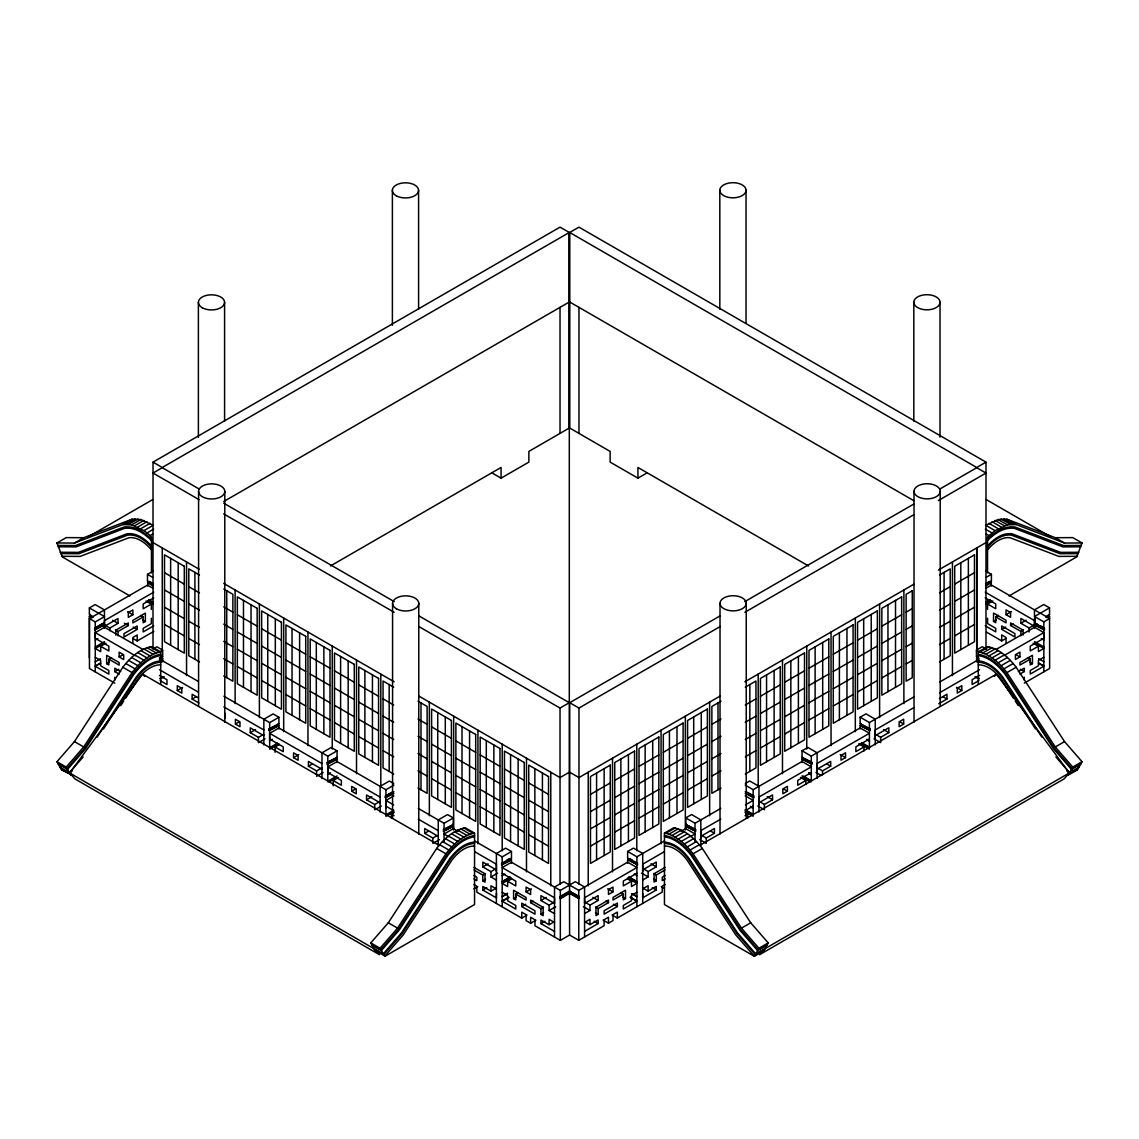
<?xml version="1.0" encoding="UTF-8"?>
<svg xmlns="http://www.w3.org/2000/svg" width="1139" height="1139" viewBox="0 0 1139 1139"><rect width="100%" height="100%" fill="white"/><g stroke="black" fill="none" stroke-linecap="round" stroke-linejoin="round"><path stroke-width="1.5" d="M985.99 649.073L985.99 462.135L578.968 227.145L569.699 232.484L569.699 428.022L610.134 451.414L610.134 462.107L637.925 478.152L637.925 467.46L808.576 565.983M95.263 671.882L95.263 632.643L104.532 627.29L143.001 649.501M104.389 628.144L104.432 620.641L153.68 592.209M337.059 762.603L337.059 759.129L327.22 764.141L327.22 762.475L337.059 757.463L337.059 750.829L327.804 756.182L278.927 727.978L269.672 733.331L269.63 740.777L272.278 739.254M393.88 785.155L385.936 789.74L337.059 761.55L327.804 766.889L327.761 774.349L330.41 772.812M385.893 807.907L385.936 800.461L393.88 795.876M642.667 871.677L642.709 864.174L664.251 851.73M700.798 838.105L700.841 830.602L720.845 819.055M758.93 804.547L758.973 797.044L811.295 766.832L802.027 761.493L753.164 789.683L745.219 785.098M817.062 770.989L817.104 763.486L869.427 733.274L860.173 727.921L811.295 756.125L802.027 750.772L802.027 757.407L811.879 762.418L811.879 764.084L802.027 759.072L802.027 762.546M875.208 737.417L875.25 729.914L913.72 707.703M496.39 897.689L496.433 893.432M1043.837 671.825L1043.837 632.586L1034.568 627.233L996.098 649.444M1009.054 595.953L1076.64 556.928L1082.05 542.961L1072.781 537.622L1055.284 537.708L1006.919 519.213L998.148 519.541L985.804 525.293L995.059 530.646L1007.417 524.894L1016.173 524.566L1064.552 543.061L1082.05 542.961M768.213 942.907L758.944 948.26L754.36 956.304L664.45 904.537L664.45 833.122L673.704 827.782C685.706 830.06 695.132 839.087 702.336 848.455L750.715 922.804L768.213 942.907L763.628 950.951L754.36 956.304L735.78 934.948L687.116 860.159A31.109 17.968 60 0 0 664.877 846.078L664.45 846.12M1082.05 761.72L1077.466 769.765L1067.371 774.776L1068.197 775.118L1072.781 767.074L1082.05 761.72L1064.552 741.603L1016.173 667.255C1008.969 657.901 999.544 648.874 987.541 646.582L978.287 651.935L978.287 684.34M120.734 705.625L123.624 701.183M125.546 698.221L138.047 678.958A31.109 17.968 -60 0 1 160.286 664.877L160.713 664.92M61.534 769.765L71.629 774.776L61.534 769.765L56.95 761.72L74.448 741.603L122.827 667.255C130.031 657.901 139.456 648.874 151.459 646.582L160.713 651.935L160.713 684.34M70.803 775.118L66.219 767.074L83.716 746.956L132.081 672.608C139.3 663.24 148.725 654.213 160.713 651.935M97.199 737.061L136.253 677.05C142.261 669.291 150.448 661.617 160.713 660.891M103.492 728.946L136.851 677.677C142.674 670.159 150.704 662.684 160.713 662.215M388.285 922.804L436.664 848.455C443.868 839.087 453.294 830.06 465.296 827.782L474.55 833.122L474.55 904.537L385.466 955.977L375.372 950.951L370.787 942.907L388.285 922.804L397.554 928.143L445.918 853.794C453.137 844.44 462.562 835.414 474.55 833.122M69.678 772.982L374.247 948.83L379.429 954.71L74.861 778.862L69.678 772.982L142.589 674.103L439.469 845.508M987.541 549.938L987.969 549.411A31.109 17.968 -60 0 1 1010.222 537.807L1058.871 556.402L1077.466 556.302M83.119 756.951L69.422 772.683L60.153 767.344M72.17 770.847L69.878 773.495L60.609 768.142M474.55 846.12L474.123 846.078A31.109 17.968 -60 0 0 451.884 860.159L403.22 934.948L384.64 956.304L380.056 948.26L397.554 928.143M994.347 676.452L996.411 674.103L1069.322 772.982L1064.139 778.862L759.571 954.71L764.753 948.83L1069.322 772.982M987.541 545.908C993.692 539.146 1002.32 532.525 1012.016 533.807L1060.58 552.372L1078.847 552.287M987.541 547.233C993.493 540.527 1001.907 533.906 1011.418 535.131L1060.025 553.711L1078.391 553.611M995.059 530.646L987.541 536.953L987.541 572.889M987.541 539.288C994.703 532.141 1004.441 525.478 1015.063 527.044L1063.484 545.553L1081.196 545.453M987.541 540.555C994.518 533.508 1004.043 526.859 1014.465 528.368L1062.915 546.891L1080.74 546.791M153.01 649.073L153.01 462.135L560.032 227.145L569.301 232.484L569.301 428.022L528.866 451.414L528.866 462.107L501.075 478.152L491.806 472.813M56.95 542.961L66.219 537.622L83.716 537.708L132.081 519.213L140.852 519.541L153.196 525.293L143.941 530.632L131.583 524.894L122.827 524.566L74.448 543.061L56.95 542.961L62.36 556.928L129.946 595.953M74.448 543.061L83.716 537.708M88.13 536.868L152.74 499.58M122.827 524.566L132.081 519.213M125.817 524.267L135.071 518.914M128.636 524.381L137.904 519.028M131.583 524.894L140.852 519.541M134.616 525.777L143.884 520.423M137.705 527.044L146.974 521.69M140.823 528.667L150.077 523.314M143.941 530.632L147.031 532.938L153.637 529.122M147.031 532.938L150.049 535.558L152.697 534.02M223.742 501.516L569.301 302.006M93.327 616.854L89.355 614.576L89.355 607.927L95.163 604.581L104.432 609.92L104.532 627.29M152.783 584.065L147.486 581.004L147.486 574.369L153.309 571.009M147.486 581.004L148.07 582.328L153.366 585.389M89.355 657.886L89.355 616.227L92.586 617.423M147.486 586.144L148.07 582.328M114.811 683.172L89.454 668.536L89.454 618.577L147.486 585.09L152.783 588.137M89.454 618.577L95.263 621.922L104.532 616.583L89.355 607.927M94.679 628.23L103.948 622.876L94.679 628.23L94.679 629.895L104.532 624.87M94.679 629.895L103.948 624.542L103.948 622.876M104.432 626.35L118.015 618.52L118.015 623.318L109.857 628.03L109.857 630.707M153.737 597.89L143.172 603.983L143.172 608.796L151.33 604.083L151.33 609.436M132.864 614.747L128.323 617.366L128.323 612.568L132.864 609.934L132.864 614.747L127.568 611.686M95.22 640.09L97.869 638.566M115.366 629.967L118.015 631.49L128.323 625.539L128.323 622.962L115.822 630.18L115.822 635.192M143.172 616.954L132.864 622.919L132.864 620.342L145.365 613.124L145.365 621.481L143.172 622.748L143.172 616.954L140.538 615.43M95.22 647.037L104.489 641.698M104.532 643.165L95.263 648.518L100.688 651.636L100.688 646.297L105.984 643.236M137.207 629.397L123.98 637.043L123.98 633.64L137.207 626.009L137.207 629.397L133.235 627.105M153.737 625.824L143.172 631.917L143.172 628.344L151.33 623.631L151.33 618.235M95.22 661.802L100.517 658.741M133.235 638.666L137.207 640.958L153.85 631.348M95.263 666.101L100.559 663.055M100.559 663.24L95.263 666.287L108.846 674.131L108.846 670.544L100.688 665.845L100.688 660.449L95.263 657.317M108.846 659.168L119.154 665.119L119.154 662.556L106.653 655.338L106.653 663.695L108.846 664.962L108.846 659.168L111.494 657.644M106.653 663.695L109.301 662.172M119.154 656.961L123.695 659.581L123.695 654.768L119.154 652.149L119.154 656.961L123.126 654.669M154.206 648.319L156.855 646.781L162.663 650.141L162.663 656.776L160.015 658.314M120.691 671.611L114.811 668.209L114.811 671.611L118.783 669.319M158.691 652.433L162.663 650.141M159.432 657.972L162.663 656.776M159.432 659.638L162.663 658.442L162.663 661.916M160.015 659.965L162.663 658.442M160.015 662.385L162.663 660.862L198.058 681.293M330.424 565.983L501.075 467.46L501.075 478.152M160.015 678.26L162.663 676.723M160.143 679.086L164.116 676.794M177.285 690.519L181.827 693.138L181.827 688.34L177.285 685.721L177.285 690.519L182.582 687.458M198.186 697.78L192.149 694.292L192.149 699.09L196.122 696.797M637.925 478.152L647.194 472.813M235.417 724.077L239.973 726.71L239.973 721.898L235.417 719.279L235.417 724.077L239.389 721.784M263.849 735.694L250.281 727.849L250.281 732.662L255.577 729.601M223.87 696.2L269.672 722.61L278.927 717.271L278.927 723.906L269.089 728.917L269.089 730.583L278.927 725.571L278.927 729.031M269.089 728.917L278.927 723.906M269.089 730.583L278.927 725.571M250.281 732.662L258.439 737.374L263.735 734.313M259.763 741.959L265.06 738.898M269.63 747.725L277.56 743.141M269.672 749.206L278.927 743.852M275.083 752.324L275.083 746.985L279.055 744.692M293.549 757.649L298.105 760.268L298.105 755.47L293.549 752.836L293.549 757.649L298.845 754.588M321.981 769.252L308.413 761.421L308.413 766.22L312.385 763.927M327.22 762.475L337.059 757.463M327.22 764.141L337.059 759.129M308.413 766.22L316.571 770.932L321.867 767.871M316.571 776.285L323.191 772.456M327.761 781.297L337.016 775.944M329.128 781.995L337.059 777.41M333.214 785.896L333.214 780.542L338.511 777.481M351.695 791.206L356.236 793.826L356.236 789.028L351.695 786.408L351.695 791.206L355.653 788.914M380.127 802.824L366.544 794.979L366.544 799.792L371.841 796.731M393.88 793.456L385.352 797.699L385.352 796.047L391.973 792.217M385.352 796.047L393.88 791.79M385.352 797.699L393.297 793.114M366.544 799.792L374.703 804.49L379.999 801.443M376.027 809.074L381.323 806.028M418.725 626.478L560.032 708.059L569.301 702.706L569.301 232.484L162.265 467.488L153.01 462.135M985.99 462.135L976.735 467.488L569.699 232.484M569.699 885.815L569.699 702.706L720.218 615.8M744.792 601.62L913.763 504.079M939.874 489.001L976.735 467.716L985.99 473.055L938.379 500.548M385.893 814.855L393.838 810.27M385.936 816.321L393.88 811.737M391.346 818.115L391.346 814.1L393.994 812.577M569.699 702.706L578.968 708.059L720.275 626.478M744.849 612.284L913.805 514.743M438.259 836.382L424.676 828.537L424.676 833.349L428.648 831.057M418.284 808.434L444.068 823.298L453.336 817.959L453.336 824.593L443.484 829.605L443.484 831.271L453.336 826.259L453.336 829.733M443.484 829.605L453.336 824.593M443.484 831.271L453.336 826.259M424.676 833.349L432.834 838.062L436.807 835.77M432.834 843.401L439.455 839.585M569.301 772.242L560.032 777.581L418.711 695.986M720.289 695.986L578.968 777.581L569.699 772.242M744.849 681.805L913.777 584.279M938.337 570.098L985.99 542.591M721.015 701.183L711.875 706.451L711.875 793.342L721.015 788.06M745.305 687.159L755.954 681.008L755.954 767.885L745.305 774.036M939.547 575.01L950.211 568.859L950.211 655.737L939.547 661.887M590.472 794.396L610.262 782.963M614.747 780.386L634.551 768.953M639.022 766.362L658.826 754.929M663.311 752.338L683.115 740.905M687.586 738.328L707.39 726.896M711.875 724.304L721.015 719.022M745.305 704.998L755.954 698.848M760.439 696.271L780.243 684.838M784.714 682.247L804.518 670.814M809.003 668.223L828.793 656.79M833.278 654.213L853.083 642.78M857.567 640.189L877.357 628.756M881.842 626.165L901.647 614.747M906.131 612.156L912.254 608.625M939.547 592.85L950.211 586.699M954.696 584.108L974.486 572.689M496.39 869.94L482.808 862.109L482.808 866.907L488.104 863.86M474.878 841.109L502.199 856.87L511.468 851.516L511.468 858.151L501.616 863.177L501.616 864.828L511.468 859.817L511.468 863.291M986.118 577.373L991.414 574.312L991.414 580.947L986.118 584.008M590.472 811.651L610.262 800.219M614.747 797.642L634.551 786.209M639.022 783.618L658.826 772.185M663.311 769.594L683.115 758.175M687.586 755.584L707.39 744.151M711.875 741.56L721.015 736.278M745.305 722.268L755.954 716.118M760.439 713.527L780.243 702.094M784.714 699.503L804.518 688.07M809.003 685.493L828.793 674.06M833.278 671.469L853.083 660.036M857.567 657.445L877.357 646.012M881.842 643.435L901.647 632.003M906.131 629.411L912.254 625.881M939.547 610.12L950.211 603.955M954.696 601.378L974.486 589.945M985.534 583.666L989.506 581.374M506.912 860.116L509.56 858.592M473.966 869.982L482.808 875.079L485.456 873.556M501.616 864.828L511.468 859.817M985.534 585.332L990.83 582.271L991.414 586.087M482.808 866.907L490.966 871.62L496.262 868.559M986.118 585.66L991.414 582.613M986.118 588.08L991.414 585.033L1040.277 613.223M482.808 875.079L482.808 880.86L485.456 879.336M490.966 871.62L490.966 876.973L497.586 873.143M473.824 888.918L477.796 886.626M502.199 875.578L504.848 874.04M496.262 888.107L490.966 891.168L482.808 886.455L482.808 890.043L486.78 887.751M590.472 828.921L610.262 817.489M614.747 814.898L634.551 803.465M639.022 800.874L658.826 789.441M663.311 786.864L683.115 775.431M687.586 772.84L707.39 761.407M711.875 758.816L721.015 753.548M745.305 739.524L755.954 733.374M760.439 730.782L780.243 719.35M784.714 716.773L804.518 705.34M809.003 702.749L828.793 691.316M833.278 688.725L853.083 677.292M857.567 674.715L877.357 663.282M881.842 660.691L901.647 649.258M906.131 646.667L912.254 643.136M939.547 627.375L950.211 621.225M954.696 618.634L974.486 607.201M502.199 881.501L510.144 876.916M986.118 601.99L990.09 599.698M986.118 602.503L990.09 600.21M502.199 882.013L510.144 877.429M511.468 878.112L502.199 883.451L507.624 886.583L507.624 881.23L511.582 878.938M986.118 603.955L991.414 600.894M987.57 609.379L987.57 604.026L992.852 600.965M502.199 896.251L507.496 893.204M502.199 896.763L507.496 893.716M590.472 846.177L610.262 834.745M614.747 832.153L634.551 820.721M639.022 818.144L658.826 806.711M663.311 804.12L683.115 792.687M687.586 790.096L707.39 778.663M711.875 776.086L721.015 770.804M745.305 756.78L755.954 750.629M760.439 748.038L780.243 736.606M784.714 734.029L804.518 722.596M809.003 720.005L828.793 708.572M833.278 705.981L853.083 694.562M857.567 691.971L877.357 680.538M881.842 677.947L901.647 666.514M906.131 663.937L912.254 660.392M939.547 644.631L950.211 638.481M954.696 635.889L974.486 624.457M502.199 901.049L508.82 897.233M508.82 897.418L502.199 901.234L515.782 909.064L515.782 905.491L507.624 900.778L507.624 895.382L502.199 892.25M995.728 616.897L1006.036 622.862L1006.036 620.285L993.535 613.067L993.535 621.424L995.728 622.691L995.728 616.897L998.376 615.373M515.782 894.115L526.09 900.066L526.09 897.489L513.589 890.271L513.589 898.628L515.782 899.895L515.782 894.115L518.416 892.577M993.535 621.424L996.184 619.901M513.589 898.628L516.238 897.105M526.09 891.894L530.632 894.514L530.632 889.716L526.09 887.096L526.09 891.894L531.386 888.847M1006.036 614.69L1010.578 617.31L1010.578 612.511L1006.036 609.878L1006.036 614.69L1011.332 611.629M1001.694 629.34L1014.92 636.986L1014.92 633.583L1001.694 625.952L1001.694 629.34L1005.666 627.048M521.747 906.559L534.974 914.19L534.974 910.787L521.747 903.156L521.747 906.559L525.72 904.266M530.632 902.686L540.94 908.637L540.94 914.432L543.132 915.685L543.132 907.327L530.632 900.109L530.632 902.686L533.28 901.163M1023.078 635.135L1023.078 630.123L1010.578 622.905L1010.578 625.482L1013.226 623.958M1035.052 618.505L1034.468 626.293L1020.9 618.463L1020.9 623.261L1026.182 620.214M584.578 936.984L584.578 897.731L636.9 867.534L627.632 862.18L578.769 890.371L563.791 881.728L554.522 887.067L554.522 903.512L540.94 895.667L540.94 900.479L546.236 897.418M569.5 893.318L569.6 935.048L560.331 940.387L560.331 890.427L575.309 881.671L584.578 887.025L584.578 903.455L598.146 895.61L598.146 900.422L589.988 905.135L584.706 902.074M627.632 863.234L627.632 859.76L637.484 864.772L637.484 863.12L627.632 858.108L627.632 851.459L633.441 848.114L642.709 853.453L642.709 903.412M685.763 829.676L685.763 826.202L695.616 831.214L695.616 829.548L685.763 824.536L685.763 817.902L691.587 814.542L700.841 819.895L700.841 845.551M745.347 783.504L749.718 780.984L758.973 786.323L758.973 811.979M802.027 750.772L807.85 747.412L817.104 752.765L817.104 778.421M860.173 728.974L860.173 725.515L870.011 730.526L870.011 728.86L860.173 723.849L860.173 717.214L865.982 713.854L875.25 719.207L875.25 744.863M979.084 658.257L976.436 656.719L976.436 650.084L982.245 646.724L986.217 649.016M1045.574 616.811L1049.546 614.519L1049.546 607.87L1034.568 616.526L1034.568 623.161L1044.406 628.173L1044.406 629.839L1034.568 624.827L1034.568 627.233M664.45 833.122L665.845 833.335L675.114 827.996M978.287 651.935L979.682 652.149L988.951 646.795M986.502 632.131L1001.694 640.901L1005.666 638.609M473.952 884.547L476.842 886.213L476.842 892.179L521.747 918.119L527.044 915.058M559.747 896.735L569.016 891.381L579.338 896.678L578.769 898.671L569.016 893.047L559.747 898.386M560.331 897.062L570.084 891.324L579.338 896.678M627.632 858.108L628.215 859.418L637.484 864.772M665.845 833.335L668.878 834.232L678.132 828.879M685.763 824.536L695.616 829.548M802.027 757.407L811.879 762.418M860.173 723.849L870.011 728.86M979.682 652.149L982.715 653.031L991.969 647.692M1034.568 623.161L1037.8 624.357M1010.578 625.482L1020.9 631.433L1023.548 629.91M540.94 908.637L543.588 907.114M1046.314 617.366L1049.546 616.171L1049.645 668.479L1024.288 683.115M540.94 900.479L549.098 905.178L554.394 902.131M560.331 898.728L570.084 892.99L570.084 891.324M685.763 826.202L695.616 831.214M802.027 759.072L811.879 764.084M860.173 725.515L870.011 730.526M976.436 661.859L977.02 656.391M1020.9 623.261L1029.058 627.973L1034.34 624.927M1034.568 624.827L1044.406 629.839M1046.898 617.694L1049.546 616.171M668.878 834.232L671.967 835.499L681.222 830.146M982.715 653.031L985.804 654.299L995.059 648.959M627.632 851.459L636.9 856.813L664.222 841.052M681.15 831.285L685.763 828.623L695.032 833.962L690.419 836.624M685.763 817.902L695.032 823.255L720.816 808.377M860.173 717.214L869.427 722.553L913.677 697.025M939.504 682.119L976.436 660.805L979.084 662.328M1049.546 607.87L1043.737 604.524L1034.468 609.863L1034.468 616.498L1043.837 621.866L1049.645 618.52L1040.377 613.166M540.94 914.432L543.588 912.894M671.967 835.499L675.085 837.122L684.34 831.769M985.804 654.299L988.923 655.922L998.177 650.583M549.098 905.178L549.098 910.531L555.718 906.715M521.747 918.119L521.747 912.154L526.09 914.66L526.09 920.625L530.632 923.245L535.928 920.184M675.085 837.122L678.203 839.087L687.458 833.748M988.923 655.922L992.026 657.901L1001.295 652.547M745.219 791.733L753.747 795.99L753.747 797.642L745.219 793.399M678.203 839.087L681.279 841.394L690.547 836.04M992.026 657.901L995.116 660.207L1004.384 654.854M745.476 804.846L753.164 800.404L745.219 795.819M939.533 692.797L979.54 669.704M1003.815 655.68L1043.837 632.586M554.394 921.679L549.098 924.726L540.94 920.027L540.94 923.601L544.912 921.309M681.279 841.394L684.311 843.999L693.58 838.66M995.116 660.207L998.148 662.813L1007.417 657.459M636.9 873.243L623.318 881.088L623.318 885.886L631.476 881.173L631.476 886.526L636.9 883.394L627.632 878.055M642.709 869.883L656.278 862.052L656.278 866.85L648.134 871.563L642.837 868.516M700.841 836.325L714.424 828.494L714.424 833.292L706.265 838.005L702.293 835.713M745.618 810.47L753.164 806.113M758.973 802.767L772.555 794.922L772.555 799.735L764.397 804.433L759.101 801.386M811.295 772.555L797.727 780.386L797.727 785.198L805.885 780.486L805.885 784.5M817.104 769.195L830.687 761.365L830.687 766.163L822.529 770.875L818.557 768.583M869.427 738.997L855.859 746.828L855.859 751.64L864.017 746.928L864.017 750.943M875.25 735.637L888.819 727.793L888.819 732.605L880.661 737.317L875.364 734.256M939.404 698.591L946.95 694.235L946.95 699.047L938.792 703.745M979.668 675.356L972.122 679.698L972.122 684.511L978.914 680.581M684.311 843.999L687.258 846.903L696.527 841.55M998.148 662.813L1001.096 665.703L1010.364 660.364M613.01 891.837L608.468 894.457L608.468 889.659L613.01 887.039L613.01 891.837L607.713 888.79M745.034 815.624L747.754 814.043L747.754 818.058M787.405 791.149L782.863 793.769L782.863 788.971L787.405 786.351L787.405 791.149L783.433 788.857M845.537 757.592L840.995 760.211L840.995 755.413L845.537 752.779L845.537 757.592L840.255 754.531M903.668 724.02L899.127 726.654L899.127 721.841L903.668 719.222L903.668 724.02L899.71 721.727M961.814 690.462L957.258 693.082L957.258 688.283L961.814 685.664L961.814 690.462L956.518 687.401M1019.946 656.904L1015.404 659.524L1015.404 654.711L1019.946 652.092L1019.946 656.904L1015.974 654.612M1034.568 643.108L1043.837 648.461L1038.412 651.579L1038.412 646.24L1030.254 650.938L1030.254 646.14L1043.837 638.31L1043.837 630.166M687.258 846.903L690.092 850.05L699.346 844.697M1001.096 665.703L1003.929 668.849L1013.183 663.51M699.531 845.508L996.411 674.103M584.578 913.606L589.988 910.474L589.988 905.135M642.709 880.034L648.134 876.916L648.134 871.563M665.204 867.292L654.099 873.713L654.099 882.07L656.278 880.803L656.278 875.023L665.119 869.925M598.146 908.595L608.468 902.629L608.468 900.052L595.968 907.27L595.968 915.628L598.146 914.375L598.146 908.595L595.498 907.057M623.318 894.058L613.01 900.009L613.01 897.432L625.51 890.214L625.51 898.571L623.318 899.838L623.318 894.058L620.67 892.52M690.092 850.05L693.082 853.794L702.336 848.455M1003.929 668.849L1006.919 672.608L1016.173 667.255M1030.254 659.111L1019.946 665.062L1019.946 662.499L1032.447 655.281L1032.447 663.638L1030.254 664.905L1030.254 659.111L1027.606 657.587M665.19 875.478L662.257 877.172L662.257 880.575L665.19 878.867M1018.408 671.554L1024.288 668.152L1024.288 671.554L1019.875 674.103M584.578 922.405L589.988 919.273L589.988 924.669L584.706 921.622M636.9 892.193L631.476 895.325L631.476 900.721L623.318 905.434L623.318 909.007L636.9 901.177L630.28 897.361M642.709 888.847L648.134 885.715L648.134 891.111L642.837 888.05M1043.837 657.26L1038.412 660.392L1038.412 665.788L1030.254 670.487L1030.254 674.074L1043.837 666.23L1038.54 663.183M617.352 906.502L604.126 914.133L604.126 910.73L617.352 903.099L617.352 906.502L613.38 904.209M589.988 924.669L598.146 919.97L598.146 923.544L584.578 931.389M648.134 891.111L656.278 886.398L656.278 889.986L642.709 897.817M665.148 884.49L662.257 886.156L662.257 892.122L617.352 918.062L612.056 915.001M569.5 934.991L578.769 940.33L604.126 925.694L604.126 919.728L608.468 917.222L608.468 923.188L613.01 920.568L613.01 914.603L617.352 912.097L617.352 918.062M693.082 853.794L741.446 928.143L750.715 922.804M1006.919 672.608L1055.284 746.956L1064.552 741.603M767.359 944.416L758.09 949.769L740.393 929.41L691.957 854.99C685.08 846.021 675.982 837.436 664.45 835.457M1081.196 763.23L1071.927 768.569L1054.23 748.223L1005.794 673.79C998.917 664.834 989.819 656.235 978.287 654.27M766.903 945.228L757.634 950.567L739.823 930.093L691.373 855.617C684.653 846.889 675.726 838.503 664.45 836.724M1080.74 764.027L1071.472 769.38L1053.66 748.907L1005.21 674.43C998.49 665.689 989.563 657.317 978.287 655.537M765.009 948.531L755.741 953.884L737.488 932.898L688.91 858.236C682.902 850.491 674.715 842.803 664.45 842.091M1078.847 767.344L1069.578 772.683L1055.881 756.951M764.554 949.342L755.285 954.681L736.919 933.567L688.326 858.877C682.489 851.36 674.459 843.871 664.45 843.401M1078.391 768.142L1069.122 773.495L1066.83 770.847M753.534 955.977L758.83 952.916M1068.197 775.118L1077.466 769.765M375.372 950.951L376.197 950.624M160.713 654.27C149.181 656.235 140.083 664.834 133.206 673.79L84.77 748.223L67.073 768.569L57.804 763.23M160.713 655.537C149.437 657.317 140.51 665.689 133.79 674.43L85.34 748.907L67.528 769.38L58.26 764.027M474.55 835.457C463.018 837.436 453.92 846.021 447.043 854.99L398.607 929.41L380.91 949.769L371.641 944.416M474.55 836.724C463.274 838.503 454.347 846.889 447.627 855.617L399.177 930.093L381.366 950.567L372.097 945.228M978.287 664.92L978.714 664.877A31.109 17.968 60 0 1 1000.953 678.958L1013.454 698.221M474.55 842.091C464.285 842.803 456.098 850.491 450.09 858.236L401.512 932.898L383.259 953.884L373.991 948.531M474.55 843.401C464.541 843.871 456.511 851.36 450.674 858.877L402.081 933.567L383.715 954.681L374.446 949.342M57.804 545.453L75.516 545.553L123.937 527.044C134.559 525.478 144.297 532.141 151.459 539.288M58.26 546.791L76.085 546.891L124.535 528.368C134.957 526.859 144.482 533.508 151.459 540.555M60.153 552.287L78.42 552.372L126.984 533.807C136.68 532.525 145.308 539.146 151.459 545.908M60.609 553.611L78.975 553.711L127.582 535.131C137.093 533.906 145.507 540.527 151.459 547.233M61.534 556.302L80.129 556.402L128.778 537.807A31.109 17.968 60 0 1 151.031 549.411L151.459 549.938M978.287 660.891C988.552 661.617 996.739 669.291 1002.747 677.05L1041.801 737.061M978.287 662.215C988.296 662.684 996.326 670.159 1002.149 677.677L1035.508 728.946M762.803 950.624L763.628 950.951M1055.284 537.708L1064.552 543.061M986.26 499.58L1050.87 536.868M1006.919 519.213L1016.173 524.566M1003.929 518.914L1013.183 524.267M1001.096 519.028L1010.364 524.381M998.148 519.541L1007.417 524.894M995.116 520.423L1004.384 525.777M992.026 521.69L1001.295 527.044M988.923 523.314L998.177 528.667M985.363 529.122L991.969 532.938M986.303 534.02L988.951 535.558M569.699 302.006L913.72 500.633M985.605 570.952L991.414 574.312M991.414 580.947L990.83 582.271M1049.546 614.519L1048.962 615.843M985.221 592.152L1034.468 620.584L1034.511 628.087M1040.448 625.881L1044.406 628.173M985.164 597.833L995.728 603.926L995.728 608.739L987.57 604.026M1041.231 638.509L1043.879 640.033M1034.611 641.641L1043.879 646.98M1033.116 643.179L1038.412 646.24M985.164 625.767L995.728 631.86L995.728 628.287L987.57 623.574L987.57 618.178M1038.583 658.684L1043.879 661.745M1038.54 662.998L1043.837 666.044M1029.798 662.115L1032.447 663.638M1020.316 669.262L1024.288 671.554M976.436 650.084L980.408 652.376M976.436 658.385L979.084 659.908M976.436 676.666L979.084 678.203M974.984 676.737L978.956 679.029M942.978 696.755L946.95 699.047M883.522 729.544L888.819 732.605M874.04 738.841L879.336 741.902M866.779 739.225L869.427 740.749M866.779 739.738L869.427 741.261M861.497 742.6L869.427 747.184M861.497 743.112L869.427 747.697M860.173 743.795L869.427 749.149M858.721 743.867L864.017 746.928M826.715 763.87L830.687 766.163M815.908 772.399L821.205 775.46M808.647 772.783L811.295 774.321M808.647 773.296L811.295 774.819M803.351 776.172L811.295 780.756M802.027 775.915L811.295 781.269M802.027 777.368L809.971 781.938M800.589 777.424L805.885 780.486M767.259 796.674L772.555 799.735M747.127 792.174L753.747 795.99M745.803 793.057L753.747 797.642M757.777 805.971L763.073 809.017M750.516 806.355L753.164 807.878M750.516 806.868L753.164 808.391M199.126 489.001L162.265 467.716L153.01 473.055L199.083 499.665M223.714 503.182L394.208 601.62M418.782 615.8L569.301 702.706L569.301 885.815M745.219 809.729L753.164 814.314M745.219 810.242L753.164 814.826M745.219 811.694L753.164 816.264M745.105 812.52L747.754 814.043M223.657 513.86L394.151 612.284M710.451 831L714.424 833.292M699.645 839.528L706.265 843.344M153.01 542.591L199.126 569.215M223.7 583.396L394.151 681.805M199.453 575.01L188.789 568.859L188.789 655.737L199.453 661.887M223.728 589.02L232.869 594.302L232.869 681.193L223.728 675.911M393.695 687.159L383.046 681.008L383.046 767.885L393.695 774.036M417.985 701.183L427.125 706.451L427.125 793.342L417.985 788.06M164.514 572.689L184.304 584.122M188.789 586.699L199.453 592.85M223.728 606.873L232.869 612.156M237.353 614.747L257.158 626.165M261.643 628.756L281.433 640.189M285.917 642.78L305.722 654.213M310.192 656.79L329.997 668.223M334.482 670.814L354.286 682.247M358.757 684.838L378.561 696.271M383.046 698.848L393.695 704.998M417.985 719.022L427.125 724.304M431.61 726.896L451.414 738.328M455.885 740.905L475.689 752.338M480.174 754.929L499.978 766.362M504.449 768.953L524.253 780.386M528.738 782.963L548.528 794.396M650.995 863.803L656.278 866.85M147.486 574.369L152.783 577.43M164.514 589.945L184.304 601.378M188.789 603.955L199.453 610.12M223.728 624.129L232.869 629.411M237.353 632.003L257.158 643.435M261.643 646.012L281.433 657.445M285.917 660.036L305.722 671.469M310.192 674.06L329.997 685.493M334.482 688.07L354.286 699.503M358.757 702.094L378.561 713.527M383.046 716.118L393.695 722.268M417.985 736.278L427.125 741.56M431.61 744.151L451.414 755.584M455.885 758.175L475.689 769.594M480.174 772.185L499.978 783.618M504.449 786.209L524.253 797.642M528.738 800.219L548.528 811.651M629.54 858.535L632.188 860.059M149.394 581.431L153.366 583.723M653.644 873.499L656.278 875.023M147.486 582.67L152.783 585.717M653.644 879.28L656.278 880.803M641.513 873.1L648.134 876.916M661.303 886.569L663.952 888.093M634.252 873.983L636.9 875.521M652.32 887.694L656.278 889.986M164.514 607.201L184.304 618.634M188.789 621.225L199.453 627.375M223.728 641.385L232.869 646.667M237.353 649.258L257.158 660.691M261.643 663.282L281.433 674.715M285.917 677.292L305.722 688.725M310.207 691.316L329.997 702.749M334.482 705.34L354.286 716.758M358.757 719.35L378.561 730.782M383.046 733.374L393.695 739.524M417.985 753.548L427.125 758.816M431.61 761.407L451.414 772.84M455.885 775.431L475.689 786.864M480.174 789.441L499.978 800.874M504.449 803.465L524.253 814.898M528.738 817.489L548.528 828.921M148.81 599.755L152.783 602.047M628.956 876.859L636.9 881.444M628.956 877.372L636.9 881.956M148.81 600.267L152.783 602.559M147.486 600.951L152.783 604.012M146.048 601.022L151.33 604.083M627.504 878.881L631.476 881.173M632.928 893.901L636.9 896.194M631.604 893.659L636.9 896.706M164.514 624.457L184.304 635.889M188.789 638.481L199.453 644.631M223.728 658.655L232.869 663.937M237.353 666.514L257.158 677.947M261.643 680.538L281.433 691.971M285.917 694.562L305.722 705.981M310.207 708.572L329.997 720.005M334.482 722.596L354.286 734.029M358.757 736.606L378.561 748.038M383.046 750.629L393.695 756.78M417.985 770.804L427.125 776.086M431.61 778.663L451.414 790.096M455.885 792.687L475.689 804.12M480.174 806.711L499.978 818.144M504.449 820.721L524.253 832.153M528.738 834.745L548.528 846.177M630.28 897.176L636.9 900.992M622.862 897.048L625.51 898.571M142.717 619.958L145.365 621.481M124.35 623.247L128.323 625.539M605.82 901.106L608.468 902.629M592.864 897.361L598.146 900.422M112.718 620.271L118.015 623.318M278.927 717.271L273.118 713.911L263.849 719.264L263.849 744.92M337.059 750.829L331.25 747.469L321.981 752.822L321.981 778.478M393.738 783.561L389.381 781.041L380.127 786.38L380.127 812.036M453.336 817.959L447.513 814.599L438.259 819.952L438.259 845.608M511.468 851.516L505.645 848.156L496.39 853.51L496.39 903.469M150.049 646.795L159.318 652.149M463.886 827.996L473.155 833.335M147.031 647.692L156.285 653.031M460.868 828.879L470.122 834.232M511.468 858.151L510.884 859.475M570.084 892.99L579.338 898.329M89.355 616.227L92.003 617.751M103.948 624.542L109.857 628.03M143.941 648.959L153.196 654.299M457.778 830.146L467.033 835.485M457.949 831.342L453.336 828.679L444.068 834.019L448.681 836.681M560.331 890.427L511.468 862.237L502.199 867.591L554.522 897.788L554.522 937.027M595.498 912.837L598.146 914.375M140.823 650.583L150.077 655.922M454.66 831.769L463.915 837.122M583.382 906.658L589.988 910.474M603.172 920.127L608.468 923.188M137.705 652.547L146.974 657.901M451.542 833.748L460.797 839.087M134.616 654.854L143.884 660.207M448.453 836.04L457.721 841.394M95.263 632.643L135.27 655.737M159.56 669.76L198.029 691.971M223.842 706.878L263.849 729.971M269.672 733.331L321.981 763.543M327.804 766.889L380.127 797.101M385.936 800.461L393.624 804.903M418.255 819.112L438.259 830.658M474.849 851.787L496.39 864.23L496.433 871.734M594.188 921.252L598.146 923.544M131.583 657.459L140.852 662.813M445.42 838.66L454.689 843.999M159.432 675.399L166.977 679.755L166.977 684.567L160.172 680.638M269.672 739.054L283.241 746.885L283.241 751.697L275.083 746.985M327.804 772.612L341.373 780.443L341.373 785.255L333.214 780.542M385.936 806.17L393.482 810.527M502.199 873.3L515.782 881.13L515.782 885.943L507.624 881.23M128.636 660.364L137.904 665.703M442.473 841.55L451.742 846.903M100.688 646.297L108.846 650.995L108.846 646.197L95.263 638.353L95.263 630.223M192.149 699.09L198.941 703.019M391.346 814.1L394.066 815.681M125.817 663.51L135.071 668.849M439.654 844.697L448.908 850.05M490.966 876.973L496.39 880.091M549.098 910.531L554.522 913.663M473.895 867.349L485 873.77L485 882.127L482.808 880.86M122.827 667.255L132.081 672.608M436.664 848.455L445.918 853.794M473.895 875.535L476.842 877.229L476.842 880.632L473.895 878.924M496.39 888.904L490.966 885.772L490.966 891.168M554.522 922.462L549.098 919.33L549.098 924.726M114.811 671.611L119.225 674.16M482.808 890.043L496.39 897.874M540.94 923.601L554.522 931.446M560.331 940.387L534.974 925.751L534.974 919.785L530.632 917.279L530.632 923.245M74.448 741.603L83.716 746.956M56.95 761.72L66.219 767.074M370.787 942.907L380.056 948.26M380.17 952.916L385.466 955.977M150.049 535.558L151.459 536.953L151.459 572.889M142.589 674.103L144.653 676.452M1055.284 746.956L1072.781 767.074M741.446 928.143L758.944 948.26M1015.376 701.183L1018.266 705.625M642.667 893.375L642.709 897.632M1043.837 621.866L1043.837 628.514M1035.152 622.819L1035.152 624.485M1029.058 627.973L1029.058 631.988M1024.288 677.15L1024.288 680.14M1020.9 631.433L1020.9 635.776M1006.036 643.407L1006.036 637.441L1001.694 634.936L1001.694 640.901M968.364 558.366L968.364 645.258M960.818 562.737L960.818 649.614M952.446 561.954L952.446 675.584M944.089 572.39L944.089 659.267M940.216 491.308A13.098 7.56 0 0 1 920.568 497.857A13.098 7.56 0 0 1 920.568 484.758A13.098 7.56 0 0 1 940.216 491.308L940.216 706.152M940.017 302.262A13.098 7.56 0 0 1 920.369 308.811A13.098 7.56 0 0 1 920.369 295.713A13.098 7.56 0 0 1 940.017 302.262L940.017 437.205M914.019 491.308L914.019 722.14M913.82 302.262L913.82 421.216M903.882 589.988L903.882 703.617M895.525 600.424L895.525 687.315M887.964 604.795L887.964 691.672M880.661 737.317L880.661 742.656M879.607 604.012L879.607 717.641M871.235 614.448L871.235 701.325M869.427 722.553L869.427 729.202M869.427 730.854L869.427 748.209M863.689 618.804L863.689 705.696M860.742 723.507L860.742 725.173M855.318 618.036L855.318 731.665M846.96 628.457L846.96 715.349M839.4 632.828L839.4 719.706M831.043 632.045L831.043 745.675M822.685 642.481L822.685 729.373M822.529 770.875L822.529 774.89M815.125 646.852L815.125 733.73M811.295 756.125L811.295 762.76M811.295 764.426L811.295 781.781M806.754 646.069L806.754 749.049M802.611 757.079L802.611 758.731M798.396 656.505L798.396 743.383M790.836 660.862L790.836 747.754M782.479 660.093L782.479 773.723M774.121 670.515L774.121 757.407M766.561 674.886L766.561 761.763M764.397 804.433L764.397 809.786M758.19 674.103L758.19 785.967M753.164 789.683L753.164 796.318M753.164 797.983L753.164 815.339M749.832 684.539L749.832 771.43M746.23 603.3A13.098 7.56 0 0 1 726.568 609.849A13.098 7.56 0 0 1 726.568 596.751A13.098 7.56 0 0 1 746.23 603.3L746.23 818.158M746.031 190.256A13.098 7.56 0 0 1 726.383 196.805A13.098 7.56 0 0 1 726.383 183.706A13.098 7.56 0 0 1 746.031 190.256L746.031 323.433M720.019 603.3L720.019 834.132M719.82 190.256L719.82 309.224M717.997 702.92L717.997 789.811M709.625 702.151L709.64 815.766M706.265 838.005L706.265 842.02M701.268 712.573L701.268 799.464M695.032 823.255L695.032 829.89M695.032 831.541L695.032 841.963M693.708 716.944L693.708 803.821M686.347 824.209L686.347 825.86M685.351 716.16L685.351 829.79M676.993 726.597L676.993 813.488M669.433 730.953L669.433 817.845M661.076 730.184L661.076 843.814M652.704 740.621L652.704 827.498M645.144 744.977L645.144 831.869M636.9 856.813L636.9 863.447M636.9 865.113L636.9 906.772M636.786 744.194L636.786 850.733M628.429 754.63L628.429 841.522M620.869 759.001L620.869 845.878M612.511 758.218L612.511 871.848M604.14 768.654L604.14 855.531M596.58 773.011L596.58 859.902M588.222 772.242L588.222 885.815M578.968 307.359L578.968 433.361M578.968 708.059L578.968 884.063M578.769 890.371L578.769 897.019M578.769 898.671L578.769 940.33M569.5 885.031L569.6 891.723M569.016 891.381L569.016 893.047M560.032 307.359L560.032 433.361M560.032 708.059L560.032 884.063M550.778 772.242L550.778 885.871M542.42 773.011L542.42 859.902M534.86 768.654L534.86 855.531M526.489 758.218L526.489 871.848M518.131 759.001L518.131 845.878M510.571 754.63L510.571 841.522M502.214 744.194L502.214 850.733M502.199 856.87L502.199 863.504M502.199 865.17L502.199 906.829M493.856 744.977L493.856 831.869M486.296 740.621L486.296 827.498M477.924 730.184L477.924 843.814M469.567 730.953L469.567 817.845M462.007 726.597L462.007 813.488M453.649 716.16L453.649 829.79M452.752 824.266L452.752 825.917M445.292 716.944L445.292 803.821M444.068 823.298L444.068 829.947M444.068 831.598L444.068 842.02M437.732 712.573L437.732 799.464M432.834 838.062L432.834 842.077M429.36 702.137L429.36 815.766M421.003 702.92L421.003 789.811M418.782 603.414L418.782 834.246M418.583 190.37L418.583 309.338M392.571 603.414L392.571 818.272M392.386 190.37L392.386 325.313M389.168 684.539L389.168 771.43M385.936 789.74L385.936 796.375M385.936 798.04L385.936 815.396M380.81 674.103L380.81 785.953M374.703 804.49L374.703 809.843M372.439 674.886L372.439 761.763M364.879 670.515L364.879 757.407M356.521 660.093L356.521 773.723M348.164 660.862L348.164 747.754M340.604 656.505L340.604 743.383M336.489 757.136L336.489 758.788M332.246 646.069L332.246 749.049M327.804 756.182L327.804 762.817M327.804 764.483L327.804 781.838M323.875 646.852L323.875 733.73M316.571 770.932L316.571 774.947M316.315 642.481L316.315 729.373M307.957 632.045L307.957 745.675M299.6 632.828L299.6 719.706M292.04 628.457L292.04 715.349M283.682 618.036L283.682 731.665M278.343 723.564L278.343 725.23M275.311 618.804L275.311 705.696M269.672 722.61L269.672 729.259M269.672 730.911L269.672 748.266M267.75 614.448L267.75 701.325M259.393 604.012L259.393 717.641M258.439 737.374L258.439 742.713M251.036 604.795L251.036 691.672M243.475 600.424L243.475 687.315M235.118 589.988L235.118 703.617M226.746 590.771L226.746 677.662M225.109 713.327L225.109 718.125M224.782 491.422A13.098 7.56 0 0 1 205.134 497.971A13.098 7.56 0 0 1 205.134 484.872A13.098 7.56 0 0 1 224.782 491.422L224.782 722.254M224.582 302.376L224.582 421.33M198.585 491.422L198.585 706.265M198.385 302.376L198.385 437.319M194.911 572.39L194.911 659.267M186.554 561.954L186.554 675.584M178.182 562.737L178.182 649.614M170.636 558.366L170.636 645.258M162.265 547.93L162.265 650.867M162.265 656.192L162.265 659.737M162.08 656.448L162.08 658.1M137.207 640.958L137.207 634.993L132.864 637.498L132.864 643.464M118.015 631.49L118.015 635.833M114.811 677.207L114.811 680.182M95.263 621.922L95.263 628.571M89.938 614.234L89.938 615.886M976.735 656.235L976.735 659.794L976.735 656.192M976.735 547.93L976.735 650.91L976.735 547.93M610.262 765.123L590.472 776.556L590.472 863.433L610.262 852L610.262 765.123M634.551 751.099L614.747 762.532L614.747 849.423L634.551 837.991L634.551 751.099M658.826 737.075L639.022 748.508L639.022 835.4L658.826 823.967L658.826 737.075M683.115 723.066L663.311 734.498L663.311 821.376L683.115 809.943L683.115 723.066M707.39 709.042L687.586 720.474L687.586 807.366L707.39 795.933L707.39 709.042M780.243 666.984L760.439 678.417L760.439 765.308L780.243 753.876L780.243 666.984M804.518 652.96L784.714 664.393L784.714 751.284L804.518 739.852L804.518 652.96M828.793 638.951L809.003 650.383L809.003 737.26L828.793 725.828L828.793 638.951M853.083 624.927L833.278 636.359L833.278 723.251L853.083 711.818L853.083 624.927M877.357 610.917L857.567 622.335L857.567 709.227L877.357 697.794L877.357 610.917M901.647 596.893L881.842 608.326L881.842 695.203L901.647 683.77L901.647 596.893M912.254 590.771L906.131 594.302L906.131 681.193L912.254 677.662L912.254 590.771M974.486 554.835L954.696 566.268L954.696 653.145L974.486 641.727L974.486 554.835M184.304 566.268L164.514 554.835L164.514 641.727L184.304 653.145L184.304 566.268M257.158 608.326L237.353 596.893L237.353 683.77L257.158 695.203L257.158 608.326M281.433 622.335L261.643 610.917L261.643 697.794L281.433 709.227L281.433 622.335M305.722 636.359L285.917 624.927L285.917 711.818L305.722 723.251L305.722 636.359M329.997 650.383L310.192 638.951L310.207 725.828L329.997 737.26L329.997 650.383M354.286 664.393L334.482 652.96L334.482 739.852L354.286 751.284L354.286 664.393M378.561 678.417L358.757 666.984L358.757 753.876L378.561 765.308L378.561 678.417M451.414 720.474L431.61 709.042L431.61 795.933L451.414 807.366L451.414 720.474M475.689 734.498L455.885 723.066L455.885 809.943L475.689 821.376L475.689 734.498M499.978 748.508L480.174 737.075L480.174 823.967L499.978 835.4L499.978 748.508M524.253 762.532L504.449 751.099L504.449 837.991L524.253 849.409L524.253 762.532M548.528 776.556L528.738 765.123L528.738 852L548.528 863.433L548.528 776.556M396.415 608.767A13.098 7.56 0 0 0 418.326 605.379A13.098 7.56 0 0 0 402.281 596.11A13.098 7.56 0 0 0 396.415 608.767M202.229 307.715A13.098 7.56 0 0 0 224.141 304.327A13.098 7.56 0 0 0 208.095 295.072A13.098 7.56 0 0 0 202.229 307.715M396.215 195.723A13.098 7.56 0 0 0 418.127 192.334A13.098 7.56 0 0 0 402.095 183.066A13.098 7.56 0 0 0 396.215 195.723"/></g></svg>
